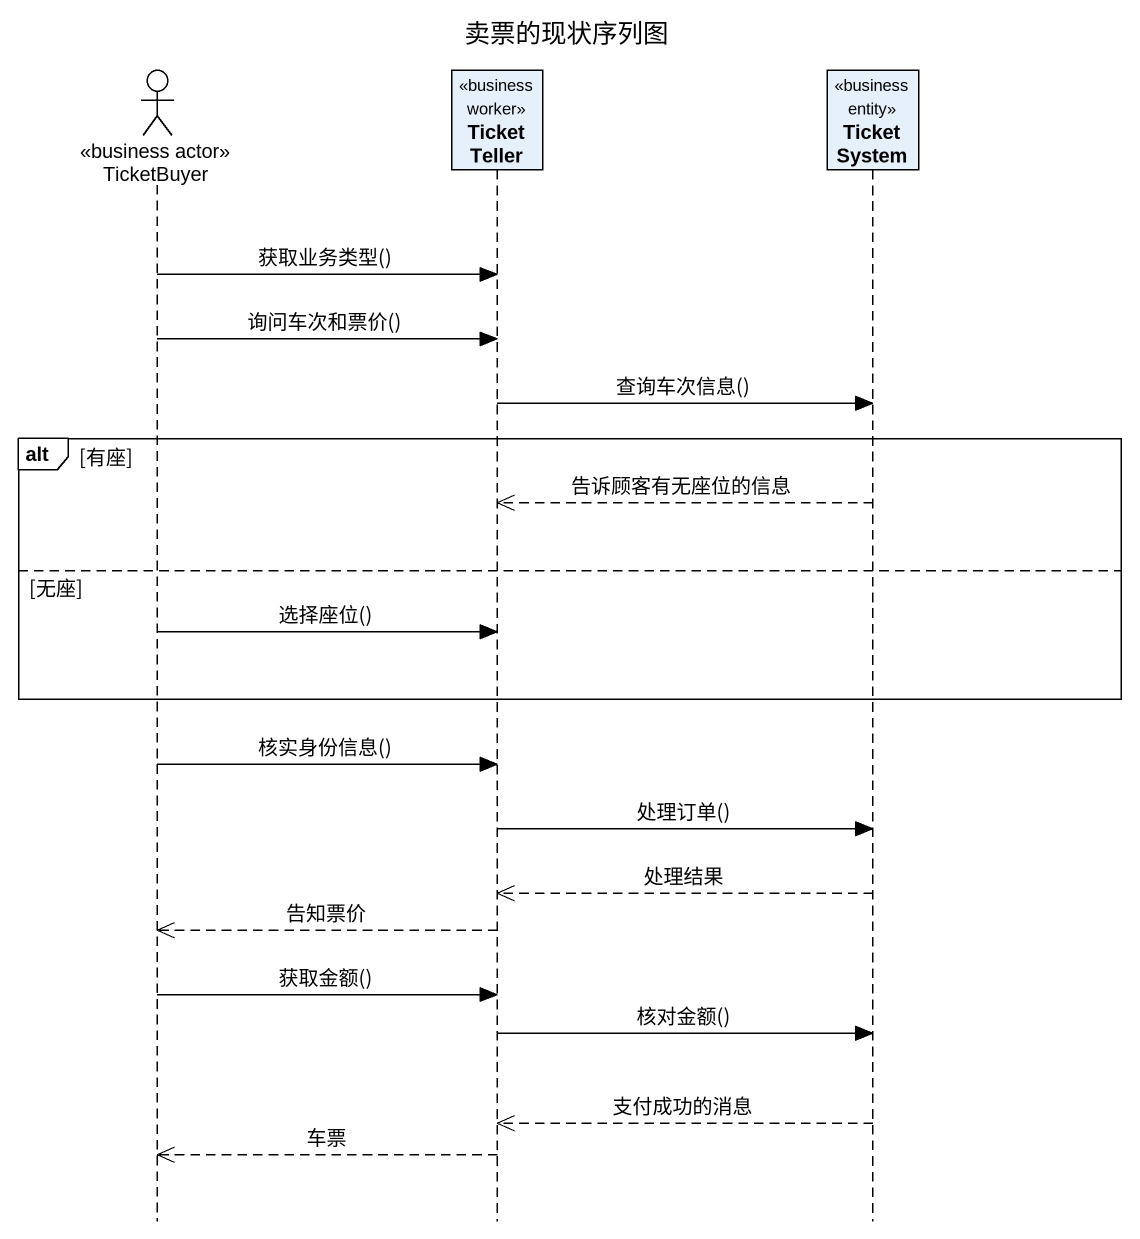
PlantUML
@startuml
title 卖票的现状序列图
hide footbox
actor TicketBuyer <<business actor>>
participant TicketTeller <<business worker>>
participant TicketSystem <<business entity>>

TicketBuyer -> TicketTeller : 获取业务类型()
TicketBuyer -> TicketTeller : 询问车次和票价()
TicketTeller -> TicketSystem : 查询车次信息()
alt 有座
  TicketSystem -->> TicketTeller : 告诉顾客有无座位的信息
else 无座
  TicketBuyer -> TicketTeller : 选择座位()
end
TicketBuyer -> TicketTeller : 核实身份信息()
TicketTeller -> TicketSystem : 处理订单()
TicketSystem -->> TicketTeller : 处理结果
TicketTeller -->> TicketBuyer : 告知票价
TicketBuyer -> TicketTeller : 获取金额()
TicketTeller -> TicketSystem : 核对金额()
TicketSystem -->> TicketTeller : 支付成功的消息
TicketTeller -->> TicketBuyer : 车票
@enduml
